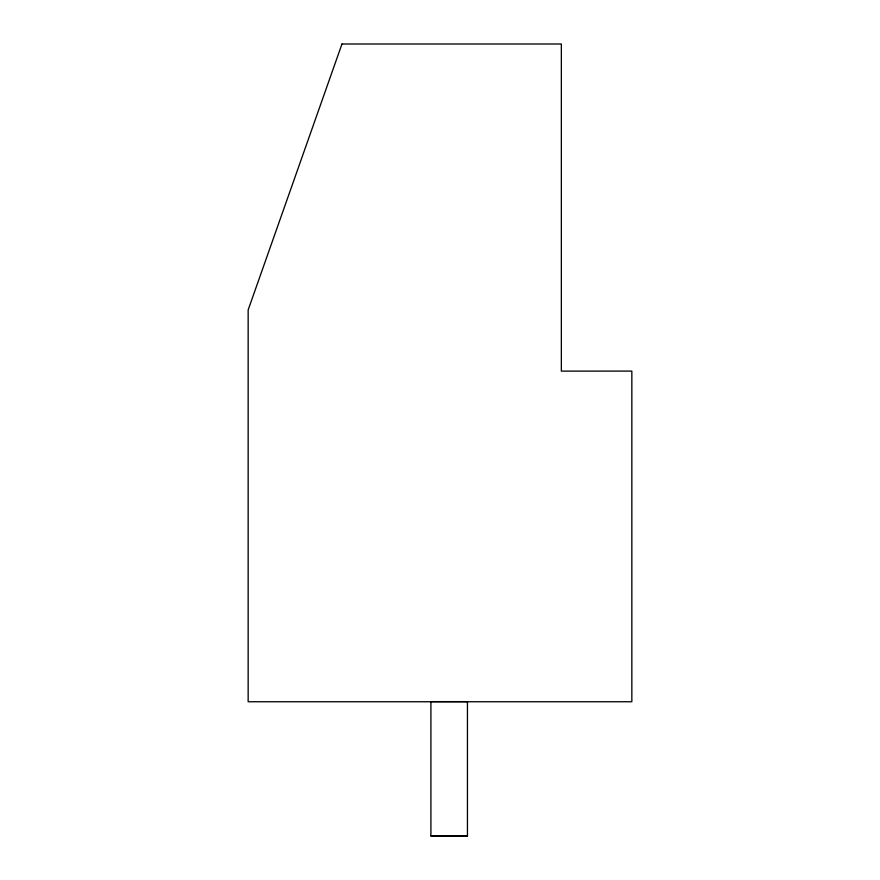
<?xml version="1.0" encoding="UTF-8"?>
<svg xmlns="http://www.w3.org/2000/svg" width="880" height="880" viewBox="0 0 880 880"><rect width="100%" height="100%" fill="white"/><g stroke="black" fill="none" stroke-linecap="round" stroke-linejoin="round"><path stroke-width="1.32" d="M430.903 835.879L467.445 835.879M341.968 44L248.16 309.925L248.16 701.745L631.84 701.745L631.84 371.096L561.352 371.118L561.352 44L341.968 44M467.445 701.624L430.903 701.624L430.903 836L467.445 836L467.445 701.624"/></g></svg>
